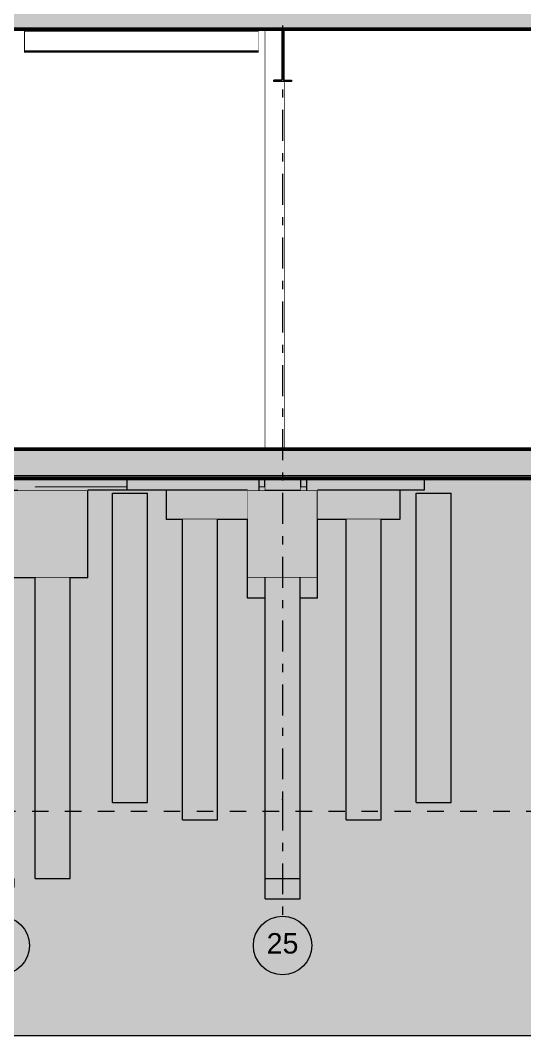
# Model space of a CAD drawing. Header units: millimetres. Extents: x -48147 to 1417267, y -496296 to 18123.
# Drawn here: x 1380704 to 1385025, y -496296 to -487598 of the extents above; entities that cross this region are included whole.
import ezdxf
from ezdxf.enums import TextEntityAlignment as Align

# ---------------------------------------------------------------- set-up
doc = ezdxf.new("R2010")
doc.units = ezdxf.units.MM
doc.header["$MEASUREMENT"] = 0
for name, pattern in [('Dashed', [2822.222233, 1411.111116, -1411.111116]), ('Double Dashed', [546.805537, 264.583325, -105.833328, 70.555556, -105.833328]), ('Wipeout_Contour', [1000, 0, -1000])]:
    doc.linetypes.add(name, pattern=pattern)
for name, color, linetype, lineweight, true_color in [('0_Pen_No__105', 7, 'Continuous', 15, 0xa6a6a6), ('A-230-M_FLOOR.IFC Import_Pen_No__109', 7, 'Continuous', 15, 0xa6a6a6), ('A-230-M_FLOOR.IFC Import_Pen_No__29', 7, 'Continuous', 50, 0x2a2a2a), ('HATCHING_Pen_No__145', 7, 'Continuous', 0, 0xa6a6a6), ('New_A-15-MG_Structural_Grid_Phase_2_Pen_No__222', 7, 'Continuous', 13, 0x65af33)]:
    doc.layers.add(name, color=color, linetype=linetype, lineweight=lineweight, true_color=true_color)
for name, color, linetype in [('A-230-M_FLOOR.IFC Import', 7, 'Continuous'), ('New_A-15-MG_Structural_Grid_Phase_2', 7, 'Continuous'), ('New_A-20-M_Floor_Slab', 7, 'Continuous'), ('New_A-25-M_Wall_Int', 7, 'Continuous'), ('S-160-M_FOUND.IFC Import', 7, 'Continuous'), ('S-280-M_COLUMN.IFC Import', 7, 'Continuous'), ('S-280-M_STRUCT_FRAME.IFC Import', 7, 'Continuous')]:
    doc.layers.add(name, color=color, linetype=linetype)
for name, color, linetype, lineweight in [('A-230-M_FLOOR.IFC Import_Pen_No__4', 7, 'Continuous', 20), ('A-230-M_FLOOR.IFC Import_Pen_No__89', 8, 'Continuous', 20), ('A-95-P_Text_1_50_GA_Pen_No__1', 7, 'Continuous', 13), ('HATCHING_Pen_No__191', 7, 'Continuous', 5), ('New_A-20-M_Floor_Slab_Pen_No__89', 8, 'Continuous', 20), ('New_A-25-M_Wall_Int_Pen_No__87', 8, 'Continuous', 20), ('S-160-M_FOUND.IFC Import_Pen_No__1', 7, 'Continuous', 13), ('S-160-M_FOUND.IFC Import_Pen_No__4', 7, 'Continuous', 20), ('S-280-M_COLUMN.IFC Import_Pen_No__88', 8, 'Continuous', 20), ('S-280-M_STRUCT_FRAME.IFC Import_Pen_No__1', 7, 'Continuous', 13), ('S-280-M_STRUCT_FRAME.IFC Import_Pen_No__160', 5, 'Continuous', 200), ('S-280-M_STRUCT_FRAME.IFC Import_Pen_No__90', 8, 'Continuous', 20)]:
    doc.layers.add(name, color=color, linetype=linetype, lineweight=lineweight)
doc.styles.add('GENERATED_STYLE_2', font='')
doc.styles.get('GENERATED_STYLE_2').set_extended_font_data('Swis721 BT')
pattern_1 = [(0, (1376122.47, -491272.82), (0, 389.711), [24.375, -200.625]), (0, (1376234.97, -491077.97), (0, 389.711), [24.375, -200.625]), (60, (1376122.47, -491272.82), (-337.5, 194.856), [24.375, -200.625]), (60, (1376347.47, -491272.82), (-337.5, 194.856), [24.375, -200.625]), (120, (1376146.84, -491272.82), (337.5, 194.856), [24.375, -200.625]), (120, (1376371.84, -491272.82), (337.5, 194.856), [24.375, -200.625]), (0, (1376122.47, -491235.32), (0, 75), [0, -75, 0, -112.5]), (45, (1376159.97, -491235.32), (-53.033, 53.033), [0, -56.25, 0, -93.75])]

# ---------------------------------------------------------------- blocks, each defined once
blk = doc.blocks.new('Section Elem_289_2', base_point=(1376122.5, -491272.8))
at = {"color": 254, "linetype": 'Wipeout_Contour', "lineweight": 0, "ltscale": 5859462.279490519}
blk.add_wipeout([(1379666.3, -491522.8), (1379666.3, -491597.8), (1380225.9, -491597.8), (1380150.9, -491522.8)], dxfattribs=at).dxf.layer = 'New_A-20-M_Floor_Slab'
at = {"color": 254, "linetype": 'Wipeout_Contour', "lineweight": 0, "ltscale": 5864415.25373002}
blk.add_wipeout([(1380900.9, -491522.8), (1380825.9, -491597.8), (1381620.2, -491597.8), (1381620.2, -491522.8)], dxfattribs=at).dxf.layer = 'New_A-20-M_Floor_Slab'
at = {"color": 254, "linetype": 'Wipeout_Contour', "lineweight": 0, "ltscale": 5870183.95867186}
blk.add_wipeout([(1382797.5, -491522.8), (1382747.5, -491522.8), (1382747.5, -491597.8), (1382797.5, -491597.8)], dxfattribs=at).dxf.layer = 'New_A-20-M_Floor_Slab'
at = {"color": 254, "linetype": 'Wipeout_Contour', "lineweight": 0, "ltscale": 5871530.996639127}
blk.add_wipeout([(1383104.9, -491522.8), (1383104.9, -491597.8), (1383154.9, -491597.8), (1383154.9, -491522.8)], dxfattribs=at).dxf.layer = 'New_A-20-M_Floor_Slab'
at = {"layer": 'New_A-20-M_Floor_Slab_Pen_No__89', "linetype": 'Continuous'}
for p, q in [((1380225.9, -491597.8), (1379666.3, -491597.8)), ((1381620.2, -491597.8), (1380825.9, -491597.8)), ((1382797.5, -491597.8), (1382747.5, -491597.8)), ((1383154.9, -491597.8), (1383104.9, -491597.8))]:
    blk.add_line(p, q, dxfattribs=at)
blk = doc.blocks.new('Section Elem_343_2', base_point=(1376122.5, -491272.8))
at = {"layer": 'New_A-20-M_Floor_Slab_Pen_No__89', "linetype": 'Continuous'}
blk.add_line((1383954.6, -491622.8), (1383954.6, -491872.8), dxfattribs=at)
at = {"color": 254, "linetype": 'Wipeout_Contour', "lineweight": 0, "ltscale": 5867353.349837505}
blk.add_wipeout([(1381954.6, -491872.8), (1381954.8, -491872.8), (1381954.8, -491622.8), (1381954.6, -491622.8)], dxfattribs=at).dxf.layer = 'New_A-20-M_Floor_Slab'
at = {"layer": 'New_A-20-M_Floor_Slab_Pen_No__89', "linetype": 'Continuous'}
for p in [(1381954.6, -491622.8), (1381954.8, -491872.8)]:
    blk.add_line(p, (1381954.6, -491872.8), dxfattribs=at)
blk = doc.blocks.new('Section Elem_350_2', base_point=(1376122.5, -491272.8))
at = {"color": 254, "linetype": 'Wipeout_Contour', "lineweight": 0, "ltscale": 46990938.96804843}
blk.add_wipeout([(1382964.7, -491272.8), (1386085.1, -491272.8), (1386085.1, -487672.8), (1385952.4, -487672.8), (1385952.4, -487685.8), (1385880.6, -487685.8), (1385873.4, -487688.8), (1385870.4, -487696), (1385870.4, -488007.6), (1385873.4, -488014.8), (1385880.6, -488017.8), (1385952.4, -488017.8), (1385952.4, -488030.8), (1385780.2, -488030.8), (1385780.2, -488017.8), (1385852.1, -488017.8), (1385859.3, -488014.8), (1385862.3, -488007.6), (1385862.3, -487696), (1385859.3, -487688.8), (1385852.1, -487685.8), (1385780.2, -487685.8), (1385780.2, -487672.8), (1383027.3, -487672.8), (1383027.3, -487683.7), (1382965.1, -487683.7), (1382964.7, -487683.9), (1382964.7, -488111.6), (1382965.1, -488111.7), (1383027.3, -488111.7), (1383027.3, -488122.6), (1382964.7, -488122.6)], dxfattribs=at).dxf.layer = 'New_A-25-M_Wall_Int'
at = {"layer": 'New_A-25-M_Wall_Int_Pen_No__87', "linetype": 'Continuous'}
for p, q in [((1386085.1, -487672.8), (1386085.1, -491272.8)), ((1382964.7, -488111.6), (1382964.7, -487683.9)), ((1382964.7, -491272.8), (1382964.7, -488122.6))]:
    blk.add_line(p, q, dxfattribs=at)
blk = doc.blocks.new('Section Elem_453_2', base_point=(1376122.5, -491272.8))
at = {"color": 254, "linetype": 'Wipeout_Contour', "lineweight": 0, "ltscale": 17589003.01676442}
blk.add_wipeout([(1382882, -484072.6), (1382882, -487222.8), (1382941.2, -487222.8), (1382941.2, -485995.6), (1382951.2, -485995.6), (1382951.2, -487222.8), (1382964.7, -487222.8), (1382964.7, -484072.6), (1382961.2, -484072.6), (1382961.2, -485552), (1382951.2, -485552), (1382951.2, -484072.6)], dxfattribs=at).dxf.layer = 'S-280-M_COLUMN.IFC Import'
at = {"color": 254, "linetype": 'Wipeout_Contour', "lineweight": 0, "ltscale": 20532535.74660963}
blk.add_wipeout([(1382797.5, -491272.8), (1382964.7, -491272.8), (1382964.7, -488122.6), (1382874.9, -488122.6), (1382874.9, -488111.7), (1382937.1, -488111.7), (1382944.3, -488108.7), (1382947.3, -488101.5), (1382947.3, -487693.9), (1382944.3, -487686.7), (1382937.1, -487683.7), (1382874.9, -487683.7), (1382874.9, -487672.8), (1382797.5, -487672.8)], dxfattribs=at).dxf.layer = 'S-280-M_COLUMN.IFC Import'
at = {"color": 254, "linetype": 'Wipeout_Contour', "lineweight": 0, "ltscale": 5870874.224288129}
blk.add_wipeout([(1382797.5, -491522.8), (1382797.5, -491622.8), (1383104.9, -491622.8), (1383104.9, -491522.8)], dxfattribs=at).dxf.layer = 'S-280-M_COLUMN.IFC Import'
at = {"layer": 'S-280-M_COLUMN.IFC Import_Pen_No__88', "linetype": 'Continuous'}
for p, q in [((1382797.5, -487672.8), (1382797.5, -491272.8)), ((1382797.5, -491522.8), (1382797.5, -491622.8)), ((1383104.9, -491522.8), (1383104.9, -491622.8))]:
    blk.add_line(p, q, dxfattribs=at)
at = {"color": 254, "linetype": 'Wipeout_Contour', "lineweight": 0, "ltscale": 11721015.87017588}
blk.add_wipeout([(1382937.1, -483633.7), (1382882, -483633.7), (1382882, -484061.7), (1382937.1, -484061.7), (1382944.3, -484058.7), (1382947.3, -484051.5), (1382947.3, -483643.9), (1382944.3, -483636.7)], dxfattribs=at).dxf.layer = 'S-280-M_COLUMN.IFC Import'
at = {"color": 254, "linetype": 'Wipeout_Contour', "lineweight": 0, "ltscale": 8798996.449143823}
blk.add_wipeout([(1382954.9, -487693.9), (1382954.9, -488101.5), (1382957.9, -488108.7), (1382964.7, -488111.6), (1382964.7, -487683.9), (1382957.9, -487686.7)], dxfattribs=at).dxf.layer = 'S-280-M_COLUMN.IFC Import'
at = {"color": 254, "linetype": 'Wipeout_Contour', "lineweight": 0, "ltscale": 10256070.82168826}
blk.add_wipeout([(1382954.9, -483643.9), (1382954.9, -483899.9), (1382961.2, -483899.9), (1382961.2, -484060.1), (1382964.7, -484061.6), (1382964.7, -483633.9), (1382957.9, -483636.7)], dxfattribs=at).dxf.layer = 'S-280-M_COLUMN.IFC Import'
blk = doc.blocks.new('Section Elem_470_2', base_point=(1376122.5, -491272.8))
at = {"color": 254, "linetype": 'Wipeout_Contour', "lineweight": 0, "ltscale": 5861370.579345393}
blk.add_wipeout([(1380736.1, -487868.2), (1380736.1, -487876), (1382747.1, -487876), (1382747.1, -487868.2)], dxfattribs=at).dxf.layer = 'S-280-M_STRUCT_FRAME.IFC Import'
at = {"color": 254, "linetype": 'Wipeout_Contour', "lineweight": 0, "ltscale": 5861363.901383228}
blk.add_wipeout([(1380736.1, -487866), (1380736.1, -487868.2), (1382747.1, -487868.2), (1382747.1, -487866)], dxfattribs=at).dxf.layer = 'S-280-M_STRUCT_FRAME.IFC Import'
at = {"color": 254, "linetype": 'Wipeout_Contour', "lineweight": 0, "ltscale": 5861358.840635312}
blk.add_wipeout([(1380736.1, -487860.6), (1380736.1, -487866), (1382747.1, -487866), (1382747.1, -487860.6)], dxfattribs=at).dxf.layer = 'S-280-M_STRUCT_FRAME.IFC Import'
at = {"color": 254, "linetype": 'Wipeout_Contour', "lineweight": 0, "ltscale": 5861240.484698186}
blk.add_wipeout([(1380736.1, -487688.2), (1380736.1, -487860.6), (1382747.1, -487860.6), (1382747.1, -487688.2)], dxfattribs=at).dxf.layer = 'S-280-M_STRUCT_FRAME.IFC Import'
at = {"layer": 'S-280-M_STRUCT_FRAME.IFC Import_Pen_No__90', "linetype": 'Continuous'}
for p, q in [((1380736.1, -487860.6), (1380736.1, -487866)), ((1380736.1, -487860.6), (1382747.1, -487860.6)), ((1380736.1, -487866), (1380736.1, -487868.2)), ((1380736.1, -487868.2), (1380736.1, -487876)), ((1380736.1, -487868.2), (1382747.1, -487868.2)), ((1380736.1, -487876), (1382747.1, -487876)), ((1382747.1, -487860.6), (1382747.1, -487866)), ((1382747.1, -487866), (1382747.1, -487868.2)), ((1382747.1, -487868.2), (1382747.1, -487876))]:
    blk.add_line(p, q, dxfattribs=at)
at = {"color": 254, "linetype": 'Wipeout_Contour', "lineweight": 0, "ltscale": 5861122.129919108}
blk.add_wipeout([(1380736.1, -487682.8), (1380736.1, -487688.2), (1382747.1, -487688.2), (1382747.1, -487682.8)], dxfattribs=at).dxf.layer = 'S-280-M_STRUCT_FRAME.IFC Import'
at = {"color": 254, "linetype": 'Wipeout_Contour', "lineweight": 0, "ltscale": 5861117.071069562}
blk.add_wipeout([(1380736.1, -487680.6), (1380736.1, -487682.8), (1382747.1, -487682.8), (1382747.1, -487680.6)], dxfattribs=at).dxf.layer = 'S-280-M_STRUCT_FRAME.IFC Import'
at = {"color": 254, "linetype": 'Wipeout_Contour', "lineweight": 0, "ltscale": 5861110.399167679}
blk.add_wipeout([(1380736.1, -487672.8), (1380736.1, -487680.6), (1382747.1, -487680.6), (1382747.1, -487672.8)], dxfattribs=at).dxf.layer = 'S-280-M_STRUCT_FRAME.IFC Import'
at = {"layer": 'S-280-M_STRUCT_FRAME.IFC Import_Pen_No__90', "linetype": 'Continuous'}
for p, q in [((1380736.1, -487672.8), (1380736.1, -487680.6)), ((1382747.1, -487672.8), (1382747.1, -487680.6)), ((1380736.1, -487680.6), (1380736.1, -487682.8)), ((1380736.1, -487680.6), (1382747.1, -487680.6)), ((1380736.1, -487682.8), (1380736.1, -487688.2)), ((1380736.1, -487688.2), (1380736.1, -487860.6)), ((1380736.1, -487688.2), (1382747.1, -487688.2)), ((1382747.1, -487680.6), (1382747.1, -487682.8)), ((1382747.1, -487682.8), (1382747.1, -487688.2)), ((1382747.1, -487688.2), (1382747.1, -487860.6))]:
    blk.add_line(p, q, dxfattribs=at)
blk = doc.blocks.new('Section Elem_476_2', base_point=(1376122.5, -491272.8))
at = {"layer": 'S-280-M_STRUCT_FRAME.IFC Import_Pen_No__160', "linetype": 'Continuous', "lineweight": 0, "true_color": 0x00007f}
blk.add_hatch(color=176, dxfattribs=at).paths.add_polyline_path([(1382874.9, -488122.6), (1383027.3, -488122.6), (1383027.3, -488111.7), (1382965.1, -488111.7), (1382957.9, -488108.7), (1382954.9, -488101.5), (1382954.9, -487693.9), (1382957.9, -487686.7), (1382965.1, -487683.7), (1383027.3, -487683.7), (1383027.3, -487672.8), (1382874.9, -487672.8), (1382874.9, -487683.7), (1382937.1, -487683.7), (1382944.3, -487686.7), (1382947.3, -487693.9), (1382947.3, -488101.5), (1382944.3, -488108.7), (1382937.1, -488111.7), (1382874.9, -488111.7)])
at = {"layer": 'S-280-M_STRUCT_FRAME.IFC Import_Pen_No__1', "linetype": 'Continuous'}
for p, q in [((1382874.9, -487672.8), (1382874.9, -487683.7)), ((1383027.3, -487672.8), (1383027.3, -487683.7)), ((1382874.9, -488111.7), (1382874.9, -488122.6)), ((1383027.3, -488111.7), (1383027.3, -488122.6)), ((1383027.3, -488122.6), (1382874.9, -488122.6))]:
    blk.add_line(p, q, dxfattribs=at)
at = {"layer": 'S-280-M_STRUCT_FRAME.IFC Import_Pen_No__1', "linetype": 'Continuous', "flags": 128}
for points in [[(1382944.3, -487686.7), (1382937.1, -487683.7), (1382874.9, -487683.7)], [(1382944.3, -487686.7), (1382947.3, -487693.9), (1382947.3, -488101.5), (1382944.3, -488108.7)], [(1382957.9, -487686.7), (1382954.9, -487693.9), (1382954.9, -488101.5), (1382957.9, -488108.7)], [(1383027.3, -487683.7), (1382965.1, -487683.7), (1382957.9, -487686.7)], [(1382944.3, -488108.7), (1382937.1, -488111.7), (1382874.9, -488111.7)], [(1382957.9, -488108.7), (1382965.1, -488111.7), (1383027.3, -488111.7)]]:
    blk.add_lwpolyline(points, dxfattribs=at)
at = {"layer": 'S-280-M_STRUCT_FRAME.IFC Import_Pen_No__90', "linetype": 'Continuous'}
for p, q in [((1382874.9, -487683.7), (1382874.9, -487672.8)), ((1382941.2, -487685.4), (1382937.1, -487683.7)), ((1382944.3, -487686.7), (1382941.2, -487685.4)), ((1382947.3, -487693.9), (1382944.3, -487686.7)), ((1382947.3, -487704.7), (1382947.3, -487693.9)), ((1382947.3, -488101.5), (1382947.3, -487704.7)), ((1382874.9, -488122.6), (1382874.9, -488111.7)), ((1382937.1, -488111.7), (1382944.3, -488108.7)), ((1382944.3, -488108.7), (1382947.3, -488101.5))]:
    blk.add_line(p, q, dxfattribs=at)
blk = doc.blocks.new('Section Elem_641_2', base_point=(1376122.5, -491272.8))
at = {"color": 254, "linetype": 'Wipeout_Contour', "lineweight": 0, "ltscale": 8784608.950838458}
blk.add_wipeout([(1380328.1, -487924.3), (1379416, -487924.3), (1379416, -491272.8), (1380378.3, -491272.8), (1380378.3, -487672.8), (1380328.1, -487672.8)], dxfattribs=at).dxf.layer = 'New_A-25-M_Wall_Int'
at = {"color": 254, "linetype": 'Wipeout_Contour', "lineweight": 0, "ltscale": 14655430.15693521}
blk.add_wipeout([(1380685.7, -487672.8), (1380685.7, -491272.8), (1382797.5, -491272.8), (1382797.5, -487672.8), (1382747.1, -487672.8), (1382747.1, -487866), (1382747.1, -487876), (1380736.1, -487876), (1380736.1, -487866), (1380736.1, -487672.8)], dxfattribs=at).dxf.layer = 'New_A-25-M_Wall_Int'
at = {"color": 254, "linetype": 'Wipeout_Contour', "lineweight": 0, "ltscale": 5883288.779984649}
blk.add_wipeout([(1386085.1, -491272.8), (1387864.6, -491272.8), (1387864.6, -487738.6), (1386085.1, -487738.6)], dxfattribs=at).dxf.layer = 'New_A-25-M_Wall_Int'
blk = doc.blocks.new('Section Elem_646_2', base_point=(1376122.5, -491272.8))
at = {"color": 254, "linetype": 'Wipeout_Contour', "lineweight": 0, "ltscale": 5871443.988627068}
blk.add_wipeout([(1382651.2, -492372.8), (1383251.2, -492372.8), (1383251.2, -491622.8), (1382651.2, -491622.8)], dxfattribs=at).dxf.layer = 'S-160-M_FOUND.IFC Import'
at = {"layer": 'S-160-M_FOUND.IFC Import_Pen_No__4', "linetype": 'Continuous'}
for p, q in [((1382651.2, -491622.8), (1383251.2, -491622.8)), ((1382651.2, -492372.8), (1382651.2, -491622.8)), ((1383251.2, -492372.8), (1383251.2, -491622.8)), ((1383251.2, -492372.8), (1382651.2, -492372.8))]:
    blk.add_line(p, q, dxfattribs=at)
blk = doc.blocks.new('Section Elem_647_2', base_point=(1376122.5, -491272.8))
at = {"color": 254, "linetype": 'Wipeout_Contour', "lineweight": 0, "ltscale": 5862327.929045524}
blk.add_wipeout([(1381282, -491622.8), (1379782, -491622.8), (1379782, -492372.8), (1381282, -492372.8)], dxfattribs=at).dxf.layer = 'S-160-M_FOUND.IFC Import'
at = {"layer": 'S-160-M_FOUND.IFC Import_Pen_No__4', "linetype": 'Continuous'}
for p, q in [((1379782, -491622.8), (1381282, -491622.8)), ((1379782, -492372.8), (1379782, -491622.8)), ((1381282, -492372.8), (1381282, -491622.8)), ((1381282, -492372.8), (1379782, -492372.8))]:
    blk.add_line(p, q, dxfattribs=at)
blk = doc.blocks.new('Section Elem_671_2', base_point=(1376122.5, -491272.8))
at = {"color": 254, "linetype": 'Wipeout_Contour', "lineweight": 0, "ltscale": 8806239.941093434}
blk.add_wipeout([(1382651.1, -491797.8), (1382651.1, -492547.8), (1382801.2, -492547.8), (1382801.2, -492372.8), (1382651.2, -492372.8), (1382651.2, -491797.8)], dxfattribs=at).dxf.layer = 'S-160-M_FOUND.IFC Import'
at = {"color": 254, "linetype": 'Wipeout_Contour', "lineweight": 0, "ltscale": 5872911.976128403}
blk.add_wipeout([(1383101.2, -492547.8), (1383251.1, -492547.8), (1383251.1, -492372.8), (1383101.2, -492372.8)], dxfattribs=at).dxf.layer = 'S-160-M_FOUND.IFC Import'
at = {"layer": 'S-160-M_FOUND.IFC Import_Pen_No__4', "linetype": 'Continuous'}
for p, q in [((1382651.1, -492547.8), (1382651.1, -491797.8)), ((1383251.1, -492547.8), (1383251.1, -492372.8)), ((1382801.2, -492547.8), (1382651.1, -492547.8)), ((1383251.1, -492547.8), (1383101.2, -492547.8))]:
    blk.add_line(p, q, dxfattribs=at)
blk = doc.blocks.new('Section Elem_697_2', base_point=(1376122.5, -491272.8))
at = {"color": 254, "linetype": 'Wipeout_Contour', "lineweight": 0, "ltscale": 5860843.487600743}
blk.add_wipeout([(1380378.3, -491522.8), (1380150.9, -491522.8), (1380250.9, -491622.8), (1380378.3, -491622.8)], dxfattribs=at).dxf.layer = 'S-160-M_FOUND.IFC Import'
at = {"color": 254, "linetype": 'Wipeout_Contour', "lineweight": 0, "ltscale": 5862648.198137786}
blk.add_wipeout([(1380685.7, -491622.8), (1380800.9, -491622.8), (1380900.9, -491522.8), (1380685.7, -491522.8)], dxfattribs=at).dxf.layer = 'S-160-M_FOUND.IFC Import'
at = {"color": 254, "linetype": 'Wipeout_Contour', "lineweight": 0, "ltscale": 5866327.362828825}
blk.add_wipeout([(1380400.9, -494947.8), (1380400.9, -495022.8), (1380650.9, -495022.8), (1380650.9, -494947.8)], dxfattribs=at).dxf.layer = 'S-160-M_FOUND.IFC Import'
at = {"layer": 'S-160-M_FOUND.IFC Import_Pen_No__4', "linetype": 'Continuous'}
for p, q in [((1380400.9, -495022.8), (1380400.9, -494947.8)), ((1380650.9, -495022.8), (1380650.9, -494947.8)), ((1380650.9, -495022.8), (1380400.9, -495022.8))]:
    blk.add_line(p, q, dxfattribs=at)
blk = doc.blocks.new('Section Elem_704_2', base_point=(1376122.5, -491272.8))
at = {"color": 254, "linetype": 'Wipeout_Contour', "lineweight": 0, "ltscale": 8811336.739409091}
blk.add_wipeout([(1382801.1, -492547.8), (1382801.1, -495122.8), (1383101.1, -495122.8), (1383101.1, -494947.8), (1382801.2, -494947.8), (1382801.2, -492547.8)], dxfattribs=at).dxf.layer = 'S-160-M_FOUND.IFC Import'
at = {"layer": 'S-160-M_FOUND.IFC Import_Pen_No__1', "linetype": 'Continuous'}
for p, q in [((1382801.1, -495122.8), (1382801.1, -492547.8)), ((1383101.1, -495122.8), (1383101.1, -494947.8)), ((1382801.1, -495122.8), (1383101.1, -495122.8))]:
    blk.add_line(p, q, dxfattribs=at)
blk = doc.blocks.new('Section Elem_707_2', base_point=(1376122.5, -491272.8))
at = {"color": 254, "linetype": 'Wipeout_Contour', "lineweight": 0, "ltscale": 5866260.368458522}
blk.add_wipeout([(1380832, -492372.8), (1380832, -494947.8), (1381132, -494947.8), (1381132, -492372.8)], dxfattribs=at).dxf.layer = 'S-160-M_FOUND.IFC Import'
at = {"layer": 'S-160-M_FOUND.IFC Import_Pen_No__1', "linetype": 'Continuous'}
for p, q in [((1380832, -494947.8), (1380832, -492372.8)), ((1381132, -494947.8), (1381132, -492372.8)), ((1380832, -494947.8), (1381132, -494947.8))]:
    blk.add_line(p, q, dxfattribs=at)
blk = doc.blocks.new('Section Elem_708_2', base_point=(1376122.5, -491272.8))
at = {"color": 254, "linetype": 'Wipeout_Contour', "lineweight": 0, "ltscale": 5873678.100689285}
blk.add_wipeout([(1383101.2, -492372.8), (1382801.2, -492372.8), (1382801.2, -494947.8), (1383101.2, -494947.8)], dxfattribs=at).dxf.layer = 'S-160-M_FOUND.IFC Import'
at = {"layer": 'S-160-M_FOUND.IFC Import_Pen_No__1', "linetype": 'Continuous'}
for p, q in [((1382801.2, -494947.8), (1382801.2, -492372.8)), ((1383101.2, -494947.8), (1383101.2, -492372.8)), ((1382801.2, -494947.8), (1383101.2, -494947.8))]:
    blk.add_line(p, q, dxfattribs=at)
blk = doc.blocks.new('Section Elem_725_2', base_point=(1376122.5, -491272.8))
at = {"color": 254, "linetype": 'Wipeout_Contour', "lineweight": 0, "ltscale": 5857975.127537697}
blk.add_wipeout([(1376241.1, -487672.8), (1385633.6, -487672.8), (1385633.6, -487522.8), (1376241.1, -487522.8)], dxfattribs=at).dxf.layer = 'A-230-M_FLOOR.IFC Import'
at = {"layer": 'A-230-M_FLOOR.IFC Import_Pen_No__109', "linetype": 'Continuous'}
h = blk.add_hatch(dxfattribs=at)
h.set_pattern_fill('Lightweight_Concrete_0002', color=256, style=0, pattern_type=2)
h.set_pattern_definition(pattern_1)
h.paths.add_polyline_path([(1376241.1, -487672.8), (1385633.6, -487672.8), (1385633.6, -487522.8), (1376241.1, -487522.8)])
at = {"layer": 'A-230-M_FLOOR.IFC Import_Pen_No__29', "linetype": 'Continuous'}
for p, q in [((1382874.9, -487672.8), (1380608.4, -487672.8)), ((1383027.3, -487672.8), (1382874.9, -487672.8))]:
    blk.add_line(p, q, dxfattribs=at)
at = {"layer": 'A-230-M_FLOOR.IFC Import_Pen_No__29', "linetype": 'Continuous', "flags": 128}
blk.add_lwpolyline([(1385780.2, -487672.8), (1385633.6, -487672.8), (1383027.3, -487672.8)], dxfattribs=at)
blk = doc.blocks.new('Section Elem_726_2', base_point=(1376122.5, -491272.8))
at = {"color": 254, "linetype": 'Wipeout_Contour', "lineweight": 0, "ltscale": 8803687.582615722}
blk.add_wipeout([(1382651.2, -491622.8), (1381954.8, -491622.8), (1381954.8, -491872.8), (1382651.1, -491872.8), (1382651.1, -491797.8), (1382651.2, -491797.8)], dxfattribs=at).dxf.layer = 'A-230-M_FLOOR.IFC Import'
at = {"color": 254, "linetype": 'Wipeout_Contour', "lineweight": 0, "ltscale": 5873565.367861731}
blk.add_wipeout([(1383954.8, -491622.8), (1383251.2, -491622.8), (1383251.2, -491872.8), (1383954.8, -491872.8)], dxfattribs=at).dxf.layer = 'A-230-M_FLOOR.IFC Import'
at = {"layer": 'A-230-M_FLOOR.IFC Import_Pen_No__89', "linetype": 'Continuous'}
for p, q in [((1381954.8, -491622.8), (1381954.8, -491872.8)), ((1383954.8, -491622.8), (1383954.8, -491872.8)), ((1382651.1, -491872.8), (1381954.8, -491872.8)), ((1383954.8, -491872.8), (1383251.2, -491872.8))]:
    blk.add_line(p, q, dxfattribs=at)
blk = doc.blocks.new('Section Elem_729_2', base_point=(1376122.5, -491272.8))
at = {"color": 254, "linetype": 'Wipeout_Contour', "lineweight": 0, "ltscale": 5877628.614576755}
blk.add_wipeout([(1384094.8, -494297.8), (1384394.8, -494297.8), (1384394.8, -491647.8), (1384094.8, -491647.8)], dxfattribs=at).dxf.layer = 'S-160-M_FOUND.IFC Import'
at = {"layer": 'S-160-M_FOUND.IFC Import_Pen_No__1', "linetype": 'Continuous'}
for p, q in [((1384094.8, -491647.8), (1384394.8, -491647.8)), ((1384094.8, -494297.8), (1384094.8, -491647.8)), ((1384394.8, -494297.8), (1384394.8, -491647.8)), ((1384094.8, -494297.8), (1384394.8, -494297.8))]:
    blk.add_line(p, q, dxfattribs=at)
blk = doc.blocks.new('Section Elem_730_2', base_point=(1376122.5, -491272.8))
at = {"color": 254, "linetype": 'Wipeout_Contour', "lineweight": 0, "ltscale": 5867832.403412481}
blk.add_wipeout([(1381494.8, -494297.8), (1381794.8, -494297.8), (1381794.8, -491647.8), (1381494.8, -491647.8)], dxfattribs=at).dxf.layer = 'S-160-M_FOUND.IFC Import'
at = {"layer": 'S-160-M_FOUND.IFC Import_Pen_No__1', "linetype": 'Continuous'}
for p, q in [((1381494.8, -491647.8), (1381794.8, -491647.8)), ((1381494.8, -494297.8), (1381494.8, -491647.8)), ((1381794.8, -494297.8), (1381794.8, -491647.8)), ((1381494.8, -494297.8), (1381794.8, -494297.8))]:
    blk.add_line(p, q, dxfattribs=at)
blk = doc.blocks.new('Section Elem_731_2', base_point=(1376122.5, -491272.8))
at = {"color": 254, "linetype": 'Wipeout_Contour', "lineweight": 0, "ltscale": 5875619.405310942}
blk.add_wipeout([(1383494.8, -491872.8), (1383494.8, -494447.8), (1383794.8, -494447.8), (1383794.8, -491872.8)], dxfattribs=at).dxf.layer = 'S-160-M_FOUND.IFC Import'
at = {"layer": 'S-160-M_FOUND.IFC Import_Pen_No__1', "linetype": 'Continuous'}
for p, q in [((1383494.8, -494447.8), (1383494.8, -491872.8)), ((1383794.8, -494447.8), (1383794.8, -491872.8)), ((1383494.8, -494447.8), (1383794.8, -494447.8))]:
    blk.add_line(p, q, dxfattribs=at)
blk = doc.blocks.new('Section Elem_732_2', base_point=(1376122.5, -491272.8))
at = {"color": 254, "linetype": 'Wipeout_Contour', "lineweight": 0, "ltscale": 5870344.748314939}
blk.add_wipeout([(1382094.8, -491872.8), (1382094.8, -494447.8), (1382394.8, -494447.8), (1382394.8, -491872.8)], dxfattribs=at).dxf.layer = 'S-160-M_FOUND.IFC Import'
at = {"layer": 'S-160-M_FOUND.IFC Import_Pen_No__1', "linetype": 'Continuous'}
for p, q in [((1382094.8, -494447.8), (1382094.8, -491872.8)), ((1382394.8, -494447.8), (1382394.8, -491872.8)), ((1382094.8, -494447.8), (1382394.8, -494447.8))]:
    blk.add_line(p, q, dxfattribs=at)
blk = doc.blocks.new('Section Elem_739_2', base_point=(1376122.5, -491272.8))
at = {"color": 254, "linetype": 'Wipeout_Contour', "lineweight": 0, "ltscale": 5873544.09428708}
blk.add_wipeout([(1383154.9, -491522.8), (1383154.9, -491622.8), (1384164.2, -491622.8), (1384164.2, -491522.8)], dxfattribs=at).dxf.layer = 'A-230-M_FLOOR.IFC Import'
at = {"color": 254, "linetype": 'Wipeout_Contour', "lineweight": 0, "ltscale": 5859623.511083652}
blk.add_wipeout([(1379666.3, -491597.8), (1379666.3, -491622.8), (1380250.9, -491622.8), (1380225.9, -491597.8)], dxfattribs=at).dxf.layer = 'A-230-M_FLOOR.IFC Import'
at = {"color": 254, "linetype": 'Wipeout_Contour', "lineweight": 0, "ltscale": 5864388.164649203}
blk.add_wipeout([(1380800.9, -491622.8), (1381620.2, -491622.8), (1381620.2, -491597.8), (1380825.9, -491597.8)], dxfattribs=at).dxf.layer = 'A-230-M_FLOOR.IFC Import'
at = {"color": 254, "linetype": 'Wipeout_Contour', "lineweight": 0, "ltscale": 5870250.952040141}
blk.add_wipeout([(1382747.5, -491622.8), (1382797.5, -491622.8), (1382797.5, -491597.8), (1382747.5, -491597.8)], dxfattribs=at).dxf.layer = 'A-230-M_FLOOR.IFC Import'
at = {"layer": 'A-230-M_FLOOR.IFC Import_Pen_No__4', "linetype": 'Continuous'}
for p, q in [((1384164.2, -491522.8), (1384164.2, -491622.8)), ((1379782, -491622.8), (1379666.3, -491622.8)), ((1384164.2, -491622.8), (1383251.2, -491622.8))]:
    blk.add_line(p, q, dxfattribs=at)
at = {"color": 254, "linetype": 'Wipeout_Contour', "lineweight": 0, "ltscale": 5867982.230725471}
blk.add_wipeout([(1381620.2, -491522.8), (1381620.2, -491622.8), (1382747.5, -491622.8), (1382747.5, -491522.8)], dxfattribs=at).dxf.layer = 'A-230-M_FLOOR.IFC Import'
at = {"color": 254, "linetype": 'Wipeout_Contour', "lineweight": 0, "ltscale": 5871597.974731058}
blk.add_wipeout([(1383104.9, -491597.8), (1383104.9, -491622.8), (1383154.9, -491622.8), (1383154.9, -491597.8)], dxfattribs=at).dxf.layer = 'A-230-M_FLOOR.IFC Import'
at = {"layer": 'A-230-M_FLOOR.IFC Import_Pen_No__4', "linetype": 'Continuous'}
for p, q in [((1381620.2, -491622.8), (1381620.2, -491522.8)), ((1382747.5, -491522.8), (1382747.5, -491622.8)), ((1383154.9, -491522.8), (1383154.9, -491622.8)), ((1381620.2, -491622.8), (1381282, -491622.8)), ((1382651.2, -491622.8), (1381620.2, -491622.8))]:
    blk.add_line(p, q, dxfattribs=at)
blk = doc.blocks.new('Section Elem_742_2', base_point=(1376122.5, -491272.8))
at = {"color": 254, "linetype": 'Wipeout_Contour', "lineweight": 0, "ltscale": 5863040.30432316}
blk.add_wipeout([(1376234.1, -491522.8), (1385633.6, -491522.8), (1385633.6, -491272.8), (1376234.1, -491272.8)], dxfattribs=at).dxf.layer = 'A-230-M_FLOOR.IFC Import'
at = {"layer": 'A-230-M_FLOOR.IFC Import_Pen_No__109', "linetype": 'Continuous'}
h = blk.add_hatch(dxfattribs=at)
h.set_pattern_fill('Lightweight_Concrete_0002', color=256, style=0, pattern_type=2)
h.set_pattern_definition(pattern_1)
h.paths.add_polyline_path([(1376234.1, -491522.8), (1385633.6, -491522.8), (1385633.6, -491272.8), (1376234.1, -491272.8)])
at = {"layer": 'A-230-M_FLOOR.IFC Import_Pen_No__29', "linetype": 'Continuous', "flags": 128}
for points in [[(1392517.9, -491272.8), (1385633.6, -491272.8), (1376388, -491272.8)], [(1386179.9, -491522.8), (1385633.6, -491522.8), (1376234.1, -491522.8)]]:
    blk.add_lwpolyline(points, dxfattribs=at)
blk = doc.blocks.new('Standard grid marker[3]_2', base_point=(1380531.7, -469868.2))
at = {"layer": 'New_A-15-MG_Structural_Grid_Phase_2_Pen_No__222', "linetype": 'Continuous'}
blk.add_circle((1380531.7, -495522.8), 250, dxfattribs=at)
at = {"layer": 'New_A-15-MG_Structural_Grid_Phase_2_Pen_No__222', "style": 'GENERATED_STYLE_2'}
for tag, p in [('AC_MarkerText_1_0', (1380531.7, -469597.6)), ('AC_MarkerText_1_1', (1380531.7, -495502.2))]:
    blk.add_attdef(tag, text='', height=175, rotation=360, dxfattribs=at).set_placement(p, align=Align.MIDDLE_CENTER)
blk = doc.blocks.new('Standard grid marker[4]_2', base_point=(1382950.9, -469868.2))
at = {"layer": 'New_A-15-MG_Structural_Grid_Phase_2_Pen_No__222', "linetype": 'Double Dashed'}
for p, q in [((1382950.9, -470868.2), (1382950.9, -494272.8)), ((1382950.9, -494272.8), (1382950.9, -495272.8))]:
    blk.add_line(p, q, dxfattribs=at)
at = {"layer": 'New_A-15-MG_Structural_Grid_Phase_2_Pen_No__222', "linetype": 'Continuous'}
blk.add_circle((1382950.9, -495522.8), 250, dxfattribs=at)
at = {"layer": 'New_A-15-MG_Structural_Grid_Phase_2_Pen_No__222', "linetype": 'Double Dashed'}
blk.add_point((1382950.9, -494272.8), dxfattribs=at)
blk.add_point((1382950.9, -494272.8), dxfattribs=at)
at = {"layer": 'New_A-15-MG_Structural_Grid_Phase_2_Pen_No__222', "style": 'GENERATED_STYLE_2'}
for tag, p in [('AC_MarkerText_1_0', (1382950.9, -469599.8)), ('AC_MarkerText_1_1', (1382950.9, -495504.4))]:
    blk.add_attdef(tag, text='', height=175, rotation=360, dxfattribs=at).set_placement(p, align=Align.MIDDLE_CENTER)
blk = doc.blocks.new('S-25 Building Section_STORY_MARKER', base_point=(1376122.5, -491272.8))
at = {"layer": '0_Pen_No__105', "linetype": 'Dashed', "ltscale": 0.1}
for p, q in [((1357662.3, -491272.8), (1413604.9, -491272.8)), ((1357662.3, -494372.8), (1413604.9, -494372.8))]:
    blk.add_line(p, q, dxfattribs=at)

msp = doc.modelspace()

# ---------------------------------------------------------------- block references
at = {"layer": 'New_A-20-M_Floor_Slab'}
msp.add_blockref('Section Elem_289_2', (1376122.5, -491272.8), dxfattribs=at)
at = {"layer": 'New_A-25-M_Wall_Int'}
msp.add_blockref('Section Elem_350_2', (1376122.5, -491272.8), dxfattribs=at)
at = {"layer": 'S-160-M_FOUND.IFC Import'}
for name in ['Section Elem_730_2', 'Section Elem_729_2']:
    msp.add_blockref(name, (1376122.5, -491272.8), dxfattribs=at)
at = {"layer": 'S-280-M_STRUCT_FRAME.IFC Import'}
msp.add_blockref('Section Elem_470_2', (1376122.5, -491272.8), dxfattribs=at)

# ---------------------------------------------------------------- next in the draw order: block references
at = {"layer": 'New_A-20-M_Floor_Slab'}
msp.add_blockref('Section Elem_343_2', (1376122.5, -491272.8), dxfattribs=at)
at = {"layer": 'S-160-M_FOUND.IFC Import'}
msp.add_blockref('Section Elem_647_2', (1376122.5, -491272.8), dxfattribs=at)

# ---------------------------------------------------------------- next in the draw order: block references
msp.add_blockref('Section Elem_697_2', (1376122.5, -491272.8), dxfattribs=at)
at = {"layer": 'S-280-M_COLUMN.IFC Import'}
msp.add_blockref('Section Elem_453_2', (1376122.5, -491272.8), dxfattribs=at)

# ---------------------------------------------------------------- next in the draw order: block references
at = {"layer": 'S-160-M_FOUND.IFC Import'}
for name in ['Section Elem_646_2', 'Section Elem_707_2']:
    msp.add_blockref(name, (1376122.5, -491272.8), dxfattribs=at)
at = {"layer": 'S-280-M_STRUCT_FRAME.IFC Import'}
msp.add_blockref('Section Elem_476_2', (1376122.5, -491272.8), dxfattribs=at)

# ---------------------------------------------------------------- next in the draw order: block references
at = {"layer": 'New_A-25-M_Wall_Int'}
msp.add_blockref('Section Elem_641_2', (1376122.5, -491272.8), dxfattribs=at)
at = {"layer": 'S-160-M_FOUND.IFC Import'}
msp.add_blockref('Section Elem_671_2', (1376122.5, -491272.8), dxfattribs=at)

# ---------------------------------------------------------------- next in the draw order: block references
at = {"layer": 'A-230-M_FLOOR.IFC Import'}
for name in ['Section Elem_725_2', 'Section Elem_726_2']:
    msp.add_blockref(name, (1376122.5, -491272.8), dxfattribs=at)
at = {"layer": 'S-160-M_FOUND.IFC Import'}
msp.add_blockref('Section Elem_704_2', (1376122.5, -491272.8), dxfattribs=at)

# ---------------------------------------------------------------- next in the draw order: block references
at = {"layer": 'A-230-M_FLOOR.IFC Import'}
msp.add_blockref('Section Elem_739_2', (1376122.5, -491272.8), dxfattribs=at)
at = {"layer": 'S-160-M_FOUND.IFC Import'}
for name in ['Section Elem_732_2', 'Section Elem_731_2', 'Section Elem_708_2']:
    msp.add_blockref(name, (1376122.5, -491272.8), dxfattribs=at)

# ---------------------------------------------------------------- next in the draw order: block references
at = {"layer": 'A-230-M_FLOOR.IFC Import'}
msp.add_blockref('Section Elem_742_2', (1376122.5, -491272.8), dxfattribs=at)

# ---------------------------------------------------------------- next in the draw order: hatches: boundary and pattern name
at = {"layer": 'HATCHING_Pen_No__145', "linetype": 'Continuous'}
msp.add_hatch(color=256, dxfattribs=at).paths.add_polyline_path([(1355345.2, -491272.8), (1359827.5, -491272.8), (1359827.5, -491952.6), (1359897.5, -491952.6), (1359897.5, -492202.8), (1360443, -492202.8), (1360443, -491673.3), (1376380.6, -491673.3), (1376380.6, -491497.8), (1396555.4, -491497.8), (1396555.4, -491692.8), (1403458.7, -491692.8), (1403458.7, -491497.8), (1404768.7, -491497.8), (1404768.7, -491872.8), (1406768.7, -491872.8), (1406768.7, -491497.8), (1408667, -491497.8), (1408667, -491772.8), (1409167, -491772.8), (1409167, -491673.3), (1409237, -491673.3), (1409237, -491422.6), (1413992.3, -491422.6), (1413992.3, -496295.5), (1355345.2, -496295.5)])

# ---------------------------------------------------------------- next in the draw order: linework, layer by layer
at = {"layer": 'HATCHING_Pen_No__191', "linetype": 'Continuous', "flags": 128}
msp.add_lwpolyline([(1413992.3, -496295.5), (1355345.2, -496295.5), (1355345.2, -491272.8), (1359827.5, -491272.8), (1359827.5, -491952.6), (1359897.5, -491952.6), (1359897.5, -492202.8), (1360443, -492202.8), (1360443, -491673.3), (1376380.6, -491673.3), (1376380.6, -491497.8), (1396555.4, -491497.8)], dxfattribs=at)

# ---------------------------------------------------------------- next in the draw order: block references
at = {"layer": 'New_A-15-MG_Structural_Grid_Phase_2', "color": 8, "linetype": 'Continuous', "lineweight": 15}
msp.add_blockref('Standard grid marker[3]_2', (1380531.7, -469868.2), dxfattribs=at)
ref = msp.add_blockref('Standard grid marker[4]_2', (1382950.9, -469868.2), dxfattribs=at)
ref.add_attrib('AC_MarkerText_1_1', '25', dxfattribs={"layer": 'New_A-15-MG_Structural_Grid_Phase_2_Pen_No__222', "color": 85, "true_color": 0x65af33, "height": 175, "rotation": 360, "style": 'GENERATED_STYLE_2'}).set_placement((1382950.9, -495504.4), align=Align.MIDDLE_CENTER)

# ---------------------------------------------------------------- next in the draw order: wipeouts: each hides what was drawn before it
at = {"linetype": 'Wipeout_Contour', "ltscale": 5857081.130780685}
msp.add_wipeout([(1378859.2, -489509.4), (1381101.6, -489509.4), (1381101.6, -489758.5), (1378859.2, -489758.5)], dxfattribs=at).dxf.layer = 'A-95-P_Text_1_50_GA_Pen_No__1'

# ---------------------------------------------------------------- next in the draw order: block references
at = {"linetype": 'Continuous', "lineweight": 0}
msp.add_blockref('S-25 Building Section_STORY_MARKER', (1376122.5, -491272.8), dxfattribs=at)

doc.saveas('drawing.dxf')
